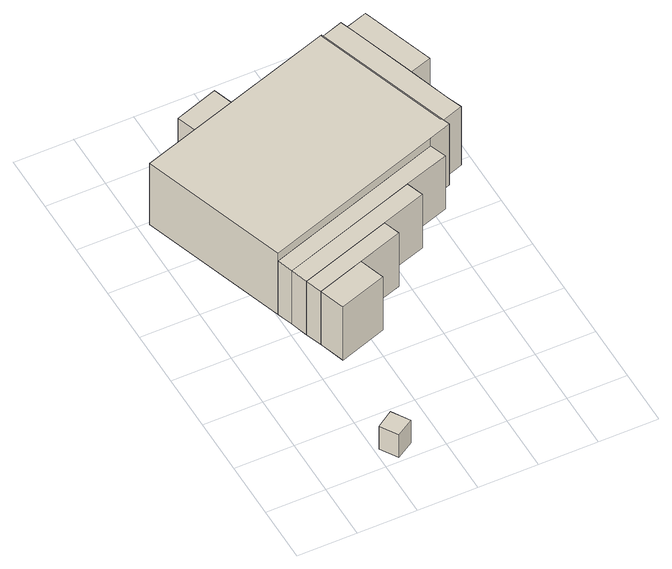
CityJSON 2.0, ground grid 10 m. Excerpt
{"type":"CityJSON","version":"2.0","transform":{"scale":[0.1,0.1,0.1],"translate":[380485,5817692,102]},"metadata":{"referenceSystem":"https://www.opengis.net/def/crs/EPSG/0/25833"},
"CityObjects":{
"building1":{"type":"Building","attributes":{"Gemeindeschluessel":"11000004","BezugspunktDach":"2200","function":"31001_9998","measuredHeight":7.03,"storeysAboveGround":1},"address":[{"country":"Germany","locality":"Berlin","thoroughfareNumber":"10 (1)","thoroughfareName":"Teufelsseechaussee"}],"geometry":[{"type":"Solid","lod":"1","boundaries":[[[[0,1,2,3]],[[4,5,6,7]],[[4,7,3,2]],[[5,4,2,1]],[[6,5,1,0]],[[7,6,0,3]]]]}]},
"building2":{"type":"Building","attributes":{"Gemeindeschluessel":"11000004","function":"31001_9998"},"address":[{"country":"Germany","locality":"Berlin","thoroughfareNumber":"10","thoroughfareName":"Teufelsseechaussee"}],"children":["building2-1","building2-2","building2-3","building2-4","building2-5","building2-6","building2-7","building2-8"]},
"building2-1":{"type":"BuildingPart","attributes":{"BezugspunktDach":"2200","measuredHeight":12.94,"storeysAboveGround":1},"parents":["building2"],"geometry":[{"type":"MultiSurface","lod":"1","boundaries":[[[8,9,10,11,12,13]],[[14,15,16,17,18,19]],[[14,19,13,12],[20,21,22,23]],[[15,24,25,26,27,12,11]],[[16,15,11,10]],[[17,16,10,9]],[[28,29,9,8]],[[19,18,8,13]],[[22,21,20,23]],[[30,25,24,15]],[[30,31,32,26,25]],[[33,32,14,27,26]],[[34,18,17,29,28]]]}]},
"building2-2":{"type":"BuildingPart","attributes":{"BezugspunktDach":"2200","measuredHeight":11.35,"storeysAboveGround":1},"parents":["building2"],"geometry":[{"type":"MultiSurface","lod":"1","boundaries":[[[35,36,37,38,39]],[[40,41,42,43,44]],[[41,40,38,37]],[[42,41,37,36]],[[44,43,35,39]],[[40,44,39,38]],[[43,42,36,35,45]]]}]},
"building2-3":{"type":"BuildingPart","attributes":{"BezugspunktDach":"2200","measuredHeight":10.06,"storeysAboveGround":1},"parents":["building2"],"geometry":[{"type":"Solid","lod":"1","boundaries":[[[[23,22,46,47]],[[48,21,20,49]],[[48,49,47,46]],[[21,48,46,22]],[[49,20,23,47]],[[20,21,22,23]]]]}]},
"building2-4":{"type":"BuildingPart","attributes":{"BezugspunktDach":"2200","measuredHeight":11.35,"storeysAboveGround":1},"parents":["building2"],"geometry":[{"type":"MultiSurface","lod":"1","boundaries":[[[39,38,50,29,28]],[[17,51,40,44,18]],[[51,17,29,50]],[[40,51,50,38]],[[18,44,39,28]],[[28,29,17,18]],[[52,44,40,38,39]]]}]},
"building2-5":{"type":"BuildingPart","attributes":{"BezugspunktDach":"2200","measuredHeight":13,"storeysAboveGround":1},"parents":["building2"],"geometry":[{"type":"MultiSurface","lod":"1","boundaries":[[[26,25,24,53,54,55,56,57,27]],[[58,59,60,61,62,15,30,32,14]],[[58,14,27,57]],[[63,64,58,57,56]],[[65,63,59,56,55]],[[61,60,55,54]],[[62,61,54,53]],[[15,62,53,24]],[[59,58,64,63]],[[66,60,67,59,63,65]],[[30,15,24,25]],[[32,68,30,25,26]],[[32,26,27,14]]]}]},
"building2-6":{"type":"BuildingPart","attributes":{"BezugspunktDach":"2200","measuredHeight":10.6,"storeysAboveGround":1},"parents":["building2"],"geometry":[{"type":"MultiSurface","lod":"1","boundaries":[[[65,69,70,64]],[[71,72,60,58]],[[71,58,64,70]],[[72,71,70,69]],[[60,72,69,65]],[[64,58,59,63]],[[60,65,63,59]]]}]},
"building2-7":{"type":"BuildingPart","attributes":{"BezugspunktDach":"2200","measuredHeight":11.35,"storeysAboveGround":1},"parents":["building2"],"geometry":[{"type":"MultiSurface","lod":"1","boundaries":[[[73,74,75,36,35]],[[42,76,77,78,43]],[[76,42,36,75]],[[77,76,75,74]],[[43,78,73,35]],[[42,43,35,36,79]],[[77,74,73,78]]]}]},
"building2-8":{"type":"BuildingPart","attributes":{"BezugspunktDach":"2200","measuredHeight":11.38,"storeysAboveGround":1},"parents":["building2"],"geometry":[{"type":"Solid","lod":"1","boundaries":[[[[80,81,74,73]],[[77,82,83,78]],[[73,78,73,74]],[[82,77,74,81]],[[83,82,81,80]],[[78,83,80,73]],[[77,78,73,74]]]]}]}
},
"vertices":[
[125,8,58],[155,26,58],[136,56,58],[107,37,58],[136,56,10],[155,26,10],[125,8,10],[107,37,10],
[89,323,169],[396,426,169],[434,439,169],[429,453,169],[351,686,169],[6,572,169],[351,686,39],[429,453,39],[434,439,39],[396,426,39],[89,323,39],[6,572,39],[115,608,39],[189,632,39],[189,632,140],[115,608,140],[429,453,164],[421,478,164],[360,661,164],[351,686,164],[89,323,153],[396,426,153],[421,478,39],[395,555,39],[360,661,39],[360,661,60],[89,323,107],
[107,267,153],[264,319,153],[340,344,153],[330,373,153],[98,296,153],[330,373,39],[340,344,39],[264,319,39],[107,267,39],[98,296,39],[107,267,104],
[172,683,140],[98,658,140],[172,683,39],[98,658,39],
[406,398,153],[406,398,39],[98,296,77],
[468,466,164],[459,491,164],[432,574,164],[399,674,164],[390,699,164],[390,699,39],[399,674,39],[432,574,39],[459,491,39],[468,466,39],[399,674,145],[390,699,145],[432,574,145],[432,574,64],[418,614,39],[411,509,39],
[481,590,145],[439,715,145],[439,715,39],[481,590,39],
[117,239,153],[197,266,153],[273,291,153],[273,291,39],[197,266,39],[117,239,39],[264,319,114],
[131,196,153],[211,223,153],[211,223,39],[131,196,39]
]}
